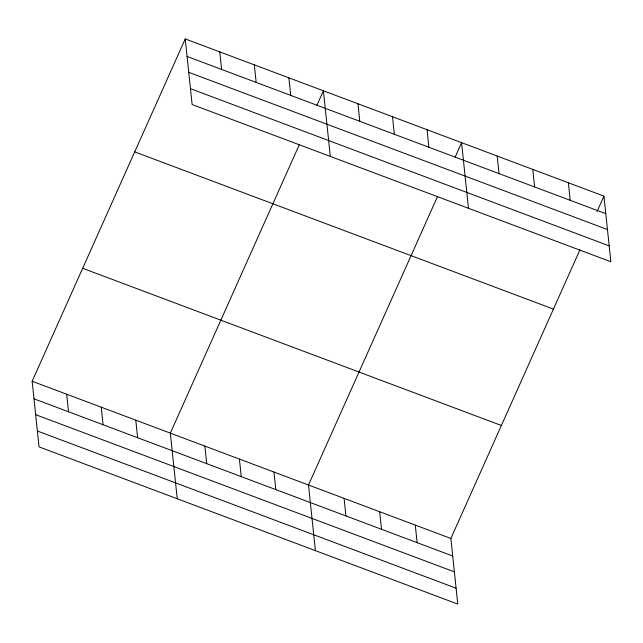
<?xml version="1.0" encoding="UTF-8"?>
<svg xmlns="http://www.w3.org/2000/svg" width="643" height="643" viewBox="0 0 643 643"><rect width="100%" height="100%" fill="white"/><g stroke="black" fill="none" stroke-linecap="round" stroke-linejoin="round"><path stroke-width="0.96" d="M579.914 249.878L450.872 538.464L457.768 604.082L39.046 446.877L32.15 381.259L185.232 38.918L603.954 196.123L610.85 261.741L192.128 104.536L185.232 38.918M299.373 144.546L170.331 433.141L177.227 498.751M316.895 105.372L323.413 90.8L330.309 156.41M437.553 196.428L308.503 485.015L315.4 550.633M455.067 157.254L461.586 142.674L468.482 208.292M597.025 211.611L603.954 196.123M187.081 56.471L605.794 213.677M188.745 72.329L607.466 229.535M190.465 88.678L609.186 245.875M134.717 151.893L553.438 309.098M82.666 268.292L501.387 425.489M32.15 381.259L450.872 538.464M33.999 398.813L452.712 556.018M35.662 414.671L454.384 571.876M37.382 431.011L456.096 588.216M568.364 182.765L570.204 200.311M532.774 169.398L534.614 186.952M497.184 156.04L499.024 173.586M427.048 129.709L428.889 147.255M392.503 116.737L394.344 134.283M415.274 525.106L417.122 542.652M357.958 103.764L359.799 121.318M379.683 511.74L381.532 529.293M344.093 498.381L345.942 515.927M288.868 77.827L290.716 95.381M254.323 64.863L256.171 82.408M273.958 472.042L275.807 489.596M219.777 51.89L221.626 69.436M239.413 459.078L241.262 476.624M204.868 446.105L206.716 463.659M135.786 420.168L137.626 437.722M101.24 407.196L103.081 424.75M66.695 394.231L68.536 411.777"/></g></svg>
